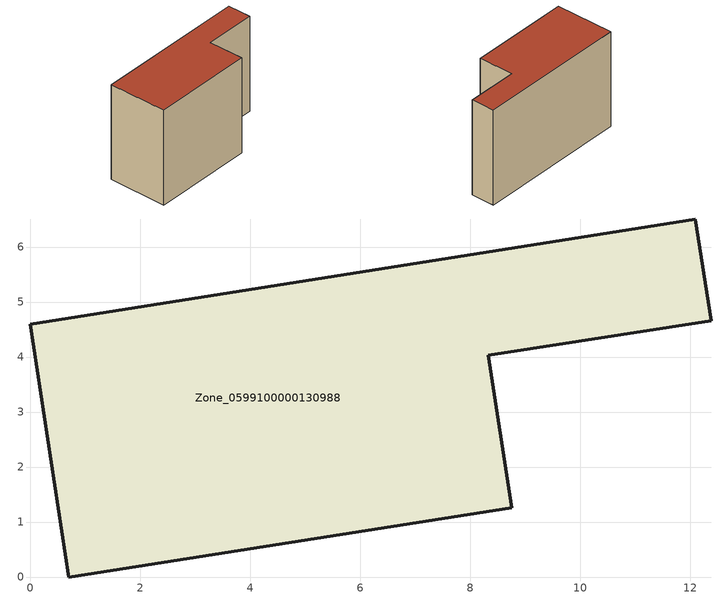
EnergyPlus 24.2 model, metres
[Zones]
Zone_0599100000130988
 floor ground (C_G): 0,4.6 12.09,6.51 12.38,4.66 8.32,4.03 8.75,1.26 0.7,0 z0
 wall outside (C_F): 0.7,0 8.75,1.26 8.32,4.03 12.38,4.66 12.09,6.51 0,4.6 0.7,0 z0:7.8
 roof outside (C_R): 12.09,6.51 0,4.6 0.7,0 8.75,1.26 8.32,4.03 12.38,4.66 z7.8
[BUILDING]
Pand.0599100000130988: North Axis=0; Terrain=City; Loads Convergence Tolerance Value=0.04; Temperature Convergence Tolerance Value=0.4; Solar Distribution=FullExterior; Maximum Number of Warmup Days=25; Minimum Number of Warmup Days=1
[Site:Location]
Rotterdam.The.Hague.AP_ZH_NLD Design_Conditions: Latitude=51.96; Longitude=4.45; Time Zone=1; Elevation=-4.5
[SITE:GROUNDTEMPERATURE:BUILDINGSURFACE]
18, 18, 18, 18, 18, 18, 18, 18, 18, 18, 18, 18
[MATERIAL] Thermal Absorptance=0.9; Solar Absorptance=0.7; Visible Absorptance=0.7
Name | Roughness | Thickness | Conductivity | Density | Specific Heat
G.TI.1946 | MediumSmooth | 0.15 | 1 | 540 | 1210
F.TI.1946 | Rough | 0.3 | 0.857143 | 1920 | 840
R.TI.1946 | MediumRough | 0.2 | 0.1 | 1500 | 1000
[CONSTRUCTION]
C_G: G.TI.1946
C_F: F.TI.1946
C_R: R.TI.1946
[ZONE]
Zone_0599100000130988: Type=1; Multiplier=1; Ceiling Height=Autocalculate; Volume=Autocalculate; Floor Area=autocalculate; Part of Total Floor Area=Yes
[ZONEINFILTRATION:DESIGNFLOWRATE]
Infil_Zone_0599100000130988: Zone or ZoneList or Space or SpaceList=Zone_0599100000130988; Schedule=AlwaysOn; Design Flow Rate Calculation Method=Flow/Area; Flow Rate per Floor Area=0.003; Constant Term Coefficient=1; Temperature Term Coefficient=0; Velocity Term Coefficient=0; Velocity Squared Term Coefficient=0
[HVACTEMPLATE:ZONE:IDEALLOADSAIRSYSTEM]
Zone_0599100000130988: Maximum Heating Supply Air Temperature=50; Minimum Cooling Supply Air Temperature=13; Maximum Heating Supply Air Humidity Ratio=0.0156; Minimum Cooling Supply Air Humidity Ratio=0.0077; Heating Limit=NoLimit; Cooling Limit=NoLimit; Dehumidification Control Type=ConstantSensibleHeatRatio; Cooling Sensible Heat Ratio=0.7; Dehumidification Setpoint=60; Humidification Control Type=None; Humidification Setpoint=30; Outdoor Air Method=None; Outdoor Air Flow Rate per Person=0.00944; Outdoor Air Flow Rate per Zone Floor Area=0; Outdoor Air Flow Rate per Zone=0; Demand Controlled Ventilation Type=None; Outdoor Air Economizer Type=NoEconomizer; Heat Recovery Type=None; Sensible Heat Recovery Effectiveness=0.7; Latent Heat Recovery Effectiveness=0.65
[ZONECONTROL:THERMOSTAT]
ThermostatControl_Zone_0599100000130988: Zone or ZoneList=Zone_0599100000130988; Control Type Schedule=DualSetpointControlType; Control 1=Thermostat_Zone_0599100000130988; Temperature Difference Between Cutout And Setpoint=0
[THERMOSTATSETPOINT:DUALSETPOINT]
Thermostat_Zone_0599100000130988: Heating Setpoint Temperature Schedule=HeatingSetpoint_Zone_0599100000130988; Cooling Setpoint Temperature Schedule=CoolingSetpoint_Zone_0599100000130988
[SCHEDULE:COMPACT]
HeatingSetpoint_Zone_0599100000130988: Through: 12/31, For: AllDays, Until: 24:00, 21
CoolingSetpoint_Zone_0599100000130988: Through: 12/31, For: AllDays, Until: 24:00, 24
DualSetpointControlType: Through: 12/31, For: AllDays, Until: 24:00, 4
AlwaysOn: Through: 12/31, For: AllDays, Until: 24:00, 1
